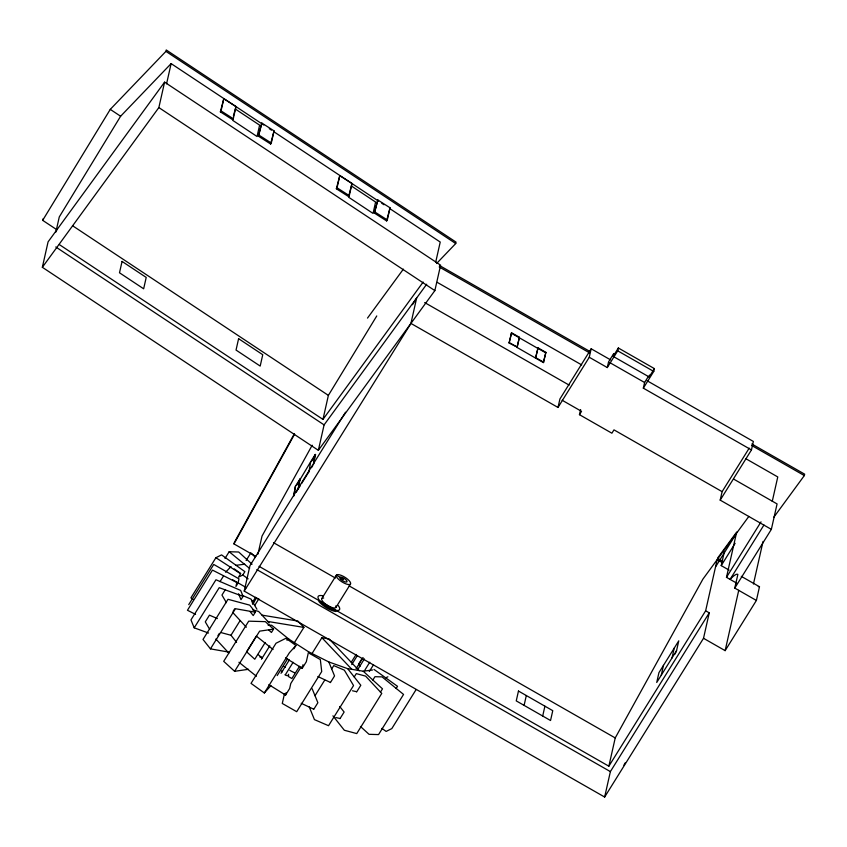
<?xml version="1.0" encoding="UTF-8"?>
<svg xmlns="http://www.w3.org/2000/svg" width="847" height="847" viewBox="0 0 847 847"><rect width="100%" height="100%" fill="white"/><g stroke="black" fill="none" stroke-linecap="round" stroke-linejoin="round"><path stroke-width="1.27" d="M56.993 229.833L42.668 220.336L42.985 218.918M42.35 267.292L48.078 241.861L164.593 82.148L440.599 265.175L434.86 290.606L318.356 450.318L42.35 267.292L158.855 107.58L164.593 82.148M55.86 232.099L59.279 216.927L120.613 116.24L171.126 63.61L263.766 125.038M42.668 220.336L110.269 109.379L165.927 51.371L166.245 49.962L456.046 242.136L455.728 243.544L436.576 263.512M166.563 83.832L171.126 63.61M223.788 98.739L221.046 110.893L233.264 118.707L232.586 119.671L220.368 111.868L223.788 98.739L236.006 106.553L232.893 120.486L257.043 136.505L259.606 125.134L235.455 109.115M233.401 116.028L236.006 106.553M258.409 136.187L261.829 123.069L274.047 130.872L271.305 143.027L270.627 144.001L258.409 136.187L261.829 123.069M270.627 144.001L274.047 130.872M255.815 556.394L233.994 543.933L234.312 542.514L294.301 433.855M232.65 579.793L236.895 582.217L235.942 586.452L238.018 583.107L238.981 578.872L213.751 564.451L188.743 604.61M721.676 562.239L717.165 559.655L705.646 610.793L709.246 612.847L703.518 638.289L604.652 797.038L244.222 591.1L249.96 565.658L345.512 412.224M339.785 175.657L337.042 187.812L349.26 195.615L348.583 196.589L336.365 188.775L339.785 175.657L352.003 183.471L348.89 197.404L373.04 213.412L375.602 202.052L351.452 186.033M257.964 554.097L262.019 536.109L312.183 445.226M348.583 196.589L352.003 183.471M298.44 487.883L299.944 479.031L295.412 486.316L293.623 496.406M293.898 495.167L295.412 486.316M299.944 479.031L298.165 489.111M313.739 463.288L315.253 454.437L310.711 461.721L308.922 471.811M59.375 244.614L322.972 419.403L328.382 395.38L376.767 315.942M315.253 454.437L313.464 464.516M318.356 450.318L324.094 424.887L426.697 284.221M374.406 213.105L377.826 199.977L390.043 207.79L387.301 219.945L386.624 220.919L374.406 213.105L377.826 199.977M386.624 220.919L390.043 207.79M284.518 693.577L282.284 703.465L296.704 711.702L321.712 671.555L320.335 659.601L309.526 653.429M286.032 692.73L285.471 695.218L289.642 688.526L290.765 683.54L301.183 666.811M302.993 664.715L302.146 668.452L306.318 661.761L308.562 651.777L288.859 639.125L271.643 625.224L268.054 625.118M244.222 591.1L410.933 323.416L416.66 297.985L412.478 304.698M435.676 262.284L440.228 242.051L389.493 208.415M509.1 343.024L511.567 332.786L519.423 337.275L517.199 347.111L509.1 343.024L511.567 332.786M516.956 347.514L519.423 337.275M538.025 347.863L535.558 358.101L538.025 347.863L545.881 352.352L543.414 362.59L516.977 347.397M543.414 362.59L545.881 352.352M410.933 323.416L558.004 407.46L559.92 398.979L591.174 348.784L610.592 359.88M558.004 407.46L589.268 357.265L591.174 348.784M703.518 638.289L725.138 650.644L756.392 600.449L734.773 588.093L771.352 529.354L720.194 500.132L722.11 491.652L613.98 429.863L611.894 433.209L579.464 414.681L580.608 409.588M524.102 705.36L526.315 695.525M589.268 357.265L607.288 367.566L608.559 361.913L613.768 353.548L613.133 356.375L649.173 376.968L654.382 368.604L618.342 348.001L613.133 356.375M607.288 367.566L617.707 350.827L618.342 348.001M542.694 716.033L544.907 706.197M720.194 500.132L751.458 449.937L643.328 388.159L644.599 382.505L648.506 376.227M649.173 376.968L649.596 375.083M643.328 388.159L653.746 371.431L654.382 368.604M259.044 566.325L608.855 766.196L615.229 737.938L702.872 579.179L748.864 516.384M604.652 797.038L610.38 771.606L709.246 612.847M661.263 675.197L663.476 665.361M672.01 657.96L674.223 648.124M676.552 650.676L678.765 640.84L658.945 672.645L656.721 682.481L676.552 650.676L675.038 654.043M729.108 570.126L721.221 565.616L724.407 551.492M751.458 449.937L753.364 441.456L647.14 380.769M736.911 583.287L726.482 577.326L736.689 532.032L717.483 558.247L723.116 561.466M734.773 588.093L737.864 574.393A99.046 10.672 -60.3 0 0 730.082 579.39L763.952 525.002M725.138 650.644L738.743 590.295M753.449 584.007L763.041 541.466M772.263 501.35L777.768 476.946L745.656 458.598M771.352 529.354L777.08 503.923L733.587 479.063M756.392 600.449L759.484 586.749L741.273 576.341M773.904 517.115L804.332 475.58L804.65 474.161L751.829 443.987M233.994 543.933L294.618 434.109M623.89 765.19L625.171 762.872M215.9 557.718L240.622 573.779L238.547 577.125L242.793 575.007L244.878 571.661L221.575 554.891L215.9 557.718L190.903 597.876L193.052 599.274M225.006 558.427L229.166 551.736L238.674 552L252.046 564.24M219.998 581.635L223.47 576.066M208.531 633.037L194.207 627.828L219.214 587.68L243.078 596.352L241.003 599.697L238.568 593.758M225.429 589.501L221.956 595.07L226.393 602.672M246.106 560.534L250.966 552.731M296.492 485.522L310.711 461.721M311.791 460.927L315.677 454.68M296.217 492.234L297.519 490.148M298.197 488.994L300.209 485.755M301.553 483.595L308.943 471.726M311.516 467.639L312.818 465.564M217.944 635.663L219.331 633.429M233.221 611.121L234.619 608.887M255.318 612.212L249.738 605.15L228.012 599.295L203.005 639.453L210.448 648.866L235.455 608.718L255.318 612.212L253.232 615.557L250.045 611.523M236.567 642.322L230.977 635.261L240.008 620.766M252.131 602.831L255.603 597.251M252.575 604.313L256.736 597.622M254.682 605.489L258.854 598.797M256.313 636.139L246.593 651.756L254.778 659.241L265.196 642.513M234.619 671.311L259.627 631.153L273.528 629.13L265.344 621.645L248.711 621.169L223.703 661.327L234.619 671.311L248.52 669.289M273.528 629.13L271.442 632.476L268.721 629.977M261.448 659.231L269.78 645.838M321.849 598.49L336.439 575.06L343.448 579.581L339.848 577.527M294.163 643.021L303.882 627.405L297.869 621.042L262.009 615.134M264.338 692.962L289.346 652.815L295.931 645.467L285.947 638.278L276.027 643.233L251.019 683.381L264.338 692.962L270.924 685.615M277.181 675.578L287.599 658.85M293.845 648.813L295.931 645.467M281.003 673.312L289.346 659.929M285.46 674.583L293.104 662.312M335.867 607.532L350.457 584.112A8.354 2.753 31.9 0 0 341.5 575.484A8.354 2.753 31.9 0 0 338.387 579.157A8.354 2.753 31.9 0 0 350.457 584.112M299.531 666.282L291.887 678.553L288.52 676.584M311.484 654.424L321.902 637.696L328.022 638.818M315.01 695.715L324.74 680.099M331.685 668.95L333.771 665.604L344.348 670.168L353.548 685.551L328.541 725.71L314.438 719.622L309.24 706.906M313.708 709.405L317.879 702.714L312.151 688.727M330.383 682.629L334.544 675.938L328.827 661.962L308.562 651.777M351.261 662.259L356.121 654.456M351.717 664.63L357.275 655.705M362.114 658.5L358.641 664.069L360.24 666.091M356.111 668.707L363.056 657.558M357.445 670.041L364.39 658.881M354.226 676.965L356.312 673.619L365.618 676.128L381.753 693.439L356.746 733.587L344.327 730.252L332.935 715.831M364.919 670.019L369.779 662.216M369.313 671.512L373.485 664.821M339.954 718.732L344.126 712.041L339.742 706.504M356.629 691.967L360.801 685.276L347.662 668.654L328.827 661.962M372.86 680.035L374.946 676.689L382.071 676.891L403.553 694.434L378.545 734.582L369.038 734.317L360.441 726.451M380.409 692.19L382.495 688.844L363.225 671.216L347.662 668.654M396.121 688.547L397.508 686.314L374.003 669.405M579.464 414.681L581.54 411.335L562.175 400.26M416.121 689.564L391.812 728.6L386.137 731.427L381.902 728.378M722.11 491.652L749.203 448.148M715.535 566.908L736.371 533.451M721.221 565.616L735.111 543.308M608.855 766.196L705.646 610.793M726.482 577.326L761.029 521.847M220.368 111.868L221.046 110.893M336.365 188.775L337.042 187.812M322.972 419.403L423.161 282.051M367.503 318.091L403.373 269.134M225.609 572.223L231.04 566.548M286.858 640.12L288.859 639.125M385.756 677.854L387.884 676.795M235.614 565.362L244.751 564.187M363.225 671.216L372.595 670.009M267.832 621.465L303.882 627.405M259.87 657.039L262.443 657.473M210.448 648.866L229.071 652.148M352.5 690.792L356.375 691.639M335.836 717.557L339.7 718.415M251.834 601.095L254.164 601.719M252.522 609.808L258.61 611.439L269.145 622.884M221.247 632.645L230.977 635.261M330.266 682.364L317.869 676.531M313.602 709.13L301.204 703.296M241.967 595.219L251.019 599.125L256.937 609.258M217.372 618.575L209.453 615.155L205.281 621.846L209.728 629.437M238.018 583.107L212.47 570.105L187.462 610.264L195.593 614.393M302.188 668.262L285.524 657.907M285.524 695.027L268.859 684.672M617.707 350.827L653.746 371.431M609.692 362.558L644.599 382.505M439.508 265.524L589.925 351.473M439.191 266.943L589.607 352.892M751.511 445.395L804.332 475.58M437.168 282.326L581.667 364.898M511.313 333.189L537.76 348.35M538.893 348.911L545.627 352.754M509.354 342.622L517.199 347.111M535.812 357.699L543.658 362.188M424.686 302.57L569.152 385.11M273.486 542.662L335.412 578.046M349.176 585.912L615.229 737.938M256.842 569.597L610.38 771.606M237.954 582.821L246.435 587.67M259.087 135.224L271.305 143.027M375.083 212.131L387.301 219.945M165.927 51.371L455.728 243.544M269.282 128.691L271.485 130.163M273.697 131.624L378.471 201.099M381.775 203.291L383.987 204.752M158.855 107.58L434.86 290.606M110.269 109.379L120.613 116.24M72.514 225.704L328.382 395.38M55.775 246.964L324.094 424.887M273.083 649.49L256.609 636.309M256.419 676.255L238.949 662.259M234.248 568.856L240.654 573.472M242.793 575.007L248.139 578.85M283.544 666.176L285.153 667.394M229.166 551.736L249.621 568.443M257.996 654.477L262.538 658.214M329.081 638.882L359.276 670.792M321.902 637.696L351.95 669.448M251.866 553.694L255.445 557.538M232.533 612.233L246.35 627.235M215.858 639.009L228.817 653.069M243.078 596.352L240.654 590.412L215.964 579.761L190.967 619.909L194.207 627.828M758.287 586.643A99.046 10.672 -60.3 0 1 759.484 586.749M335.836 605.87A8.354 2.753 31.9 0 1 327.058 605.129A8.354 2.753 31.9 0 1 323.692 598.035M338.228 605.563A12.567 4.14 31.9 0 1 336.64 610.496L334.406 610.073A12.567 4.14 31.9 0 1 321.246 602.365L319.488 600.449A12.567 4.14 31.9 0 1 323.321 595.939M336.015 611.502A12.567 4.14 31.9 0 1 318.864 601.455M294.481 672.73A20.879 6.882 31.9 0 1 289.759 670.305M288.319 674.254A4.171 1.376 31.9 0 1 284.931 674.773M281.892 672.296A4.171 1.376 31.9 0 1 282.665 670.803M122.063 261.416L119.501 272.787L143.651 288.795L146.213 277.435L122.063 261.416M238.6 338.694L236.038 350.065L260.188 366.073L262.75 354.713L238.6 338.694M518.47 691.046L516.247 700.882L550.539 720.511L552.763 710.675L518.47 691.046M340.674 579.126A4.171 1.376 31.9 0 0 346.847 581.942A4.171 1.376 31.9 0 0 342.823 577.686A4.171 1.376 31.9 0 0 340.674 579.126"/></g></svg>
